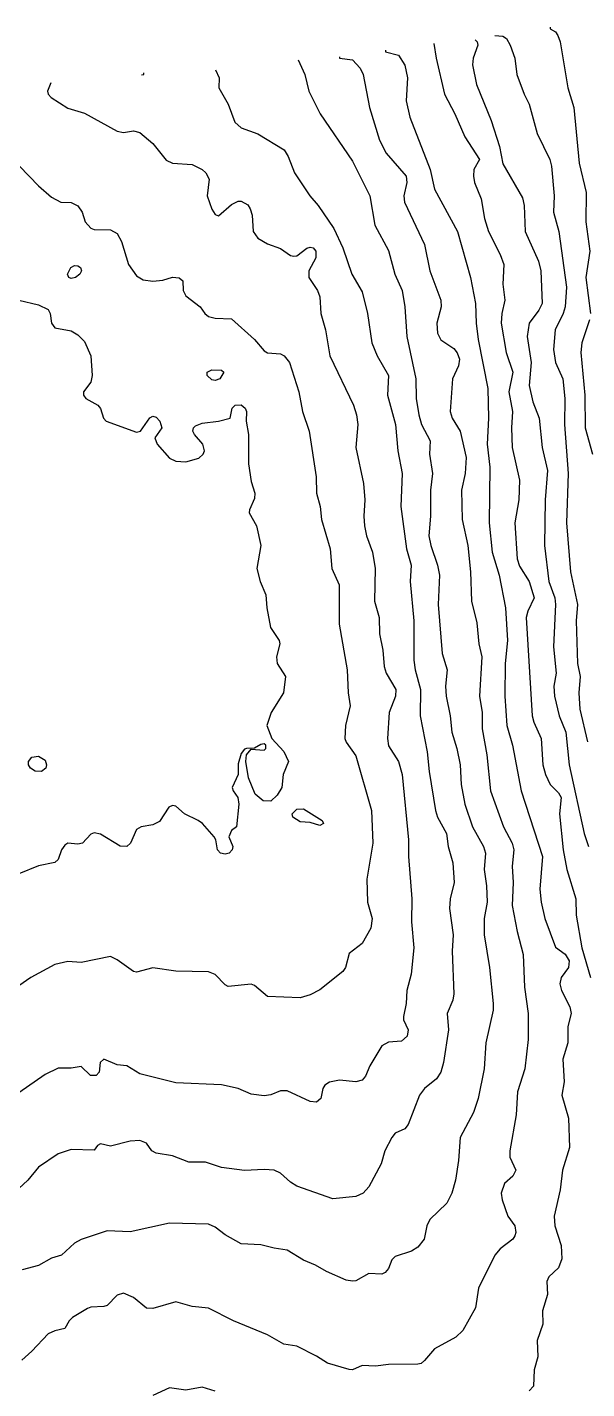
# Model space of a CAD drawing. Header units: inches. Extents: x 3311818 to 3313075, y 1372003 to 1372737.
# Drawn here: x 3312809.3 to 3312874.5, y 1372573.5 to 1372732.2 of the extents above; entities that cross this region are included whole.
import ezdxf

# ---------------------------------------------------------------- set-up
doc = ezdxf.new("R2010")
doc.units = ezdxf.units.IN
doc.header["$MEASUREMENT"] = 0

msp = doc.modelspace()

# ---------------------------------------------------------------- linework, layer by layer
for points, elevation in [([(3312870.22, 1372732.2), (3312870.22, 1372732.01), (3312870.82, 1372731.67), (3312871.12, 1372731.25), (3312871.38, 1372730.49), (3312872.27, 1372725.15), (3312872.97, 1372722.86), (3312873.58, 1372716.38), (3312874.41, 1372712.95), (3312874.39, 1372709.52), (3312874.83, 1372706.09), (3312874.39, 1372703.05), (3312874.91, 1372698.85)], 4481), ([(3312856.66, 1372730.3), (3312856.92, 1372728.58), (3312857.92, 1372724.39), (3312859.12, 1372722.1), (3312860.28, 1372719.43), (3312862, 1372716.77), (3312861.34, 1372715.62), (3312861.28, 1372714.86), (3312861.41, 1372714.1), (3312862.18, 1372712.19), (3312862.57, 1372709.91), (3312863.02, 1372708.38), (3312864.39, 1372705.71), (3312864.8, 1372704.57), (3312864.7, 1372702.28), (3312864.92, 1372700.38), (3312864.57, 1372698.85), (3312864.5, 1372697.71), (3312865.09, 1372694.28), (3312865.85, 1372691.99), (3312865.41, 1372689.71), (3312865.83, 1372687.42), (3312865.71, 1372685.51), (3312865.8, 1372683.23), (3312866.64, 1372679.41), (3312866.55, 1372677.13), (3312866.11, 1372674.46), (3312866.39, 1372670.27), (3312866.63, 1372669.41), (3312867.78, 1372667.6), (3312868.35, 1372665.69), (3312867.62, 1372664.17), (3312867.43, 1372663.41), (3312868.12, 1372651.97), (3312868.3, 1372651.21), (3312869.17, 1372649.3), (3312869.37, 1372646.26), (3312869.69, 1372645.11), (3312870.22, 1372643.97), (3312871.2, 1372642.99), (3312871.48, 1372642.44), (3312871.3, 1372640.54), (3312871.74, 1372636.35), (3312872.15, 1372634.06), (3312873.21, 1372630.63), (3312873.23, 1372628.72), (3312873.9, 1372624.91), (3312874.91, 1372621.48)], 4484), ([(3312861.48, 1372730.74), (3312861.72, 1372730.49), (3312861.79, 1372730.11), (3312861.23, 1372728.58), (3312861.16, 1372727.82), (3312861.64, 1372725.53), (3312863.35, 1372721.34), (3312864.33, 1372718.29), (3312864.72, 1372716.29), (3312867.01, 1372712.31), (3312867.18, 1372711.43), (3312867.29, 1372708.38), (3312868.87, 1372704.95), (3312869.11, 1372703.81), (3312869.27, 1372700), (3312868.91, 1372699.25), (3312867.77, 1372697.71), (3312867.52, 1372696.18), (3312868, 1372693.14), (3312867.77, 1372690.47), (3312868.18, 1372688.56), (3312868.92, 1372686.66), (3312869.29, 1372683.23), (3312869.92, 1372680.56), (3312869.64, 1372677.13), (3312869.55, 1372671.79), (3312870.08, 1372667.6), (3312870.75, 1372665.69), (3312870.85, 1372664.93), (3312870.59, 1372659.98), (3312870.92, 1372656.93), (3312870.64, 1372655.4), (3312870.74, 1372654.26), (3312871.26, 1372651.97), (3312872.04, 1372650.07), (3312872.44, 1372646.26), (3312874.19, 1372638.25), (3312874.7, 1372636.73)], 4483), ([(3312863.77, 1372731.24), (3312864.72, 1372731.15), (3312865.13, 1372730.87), (3312865.55, 1372730.11), (3312866.1, 1372728.58), (3312866.34, 1372726.68), (3312867.17, 1372724.39), (3312867.78, 1372723.25), (3312868.7, 1372719.82), (3312870.17, 1372716.77), (3312870.39, 1372716), (3312870.67, 1372712.57), (3312870.62, 1372710.67), (3312871.21, 1372708.38), (3312872.1, 1372701.9), (3312871.97, 1372699.61), (3312871.74, 1372698.85), (3312870.79, 1372696.95), (3312870.59, 1372694.66), (3312870.83, 1372693.14), (3312871.71, 1372691.23), (3312871.93, 1372688.94), (3312871.88, 1372685.89), (3312872.32, 1372680.18), (3312872.12, 1372674.46), (3312872.6, 1372668.74), (3312873.41, 1372664.93), (3312873.24, 1372663.03), (3312873.4, 1372658.07), (3312873.7, 1372656.55), (3312873.54, 1372654.64), (3312873.68, 1372652.74), (3312874.55, 1372648.92)], 4482), ([(3312845.66, 1372728.77), (3312845.67, 1372728.58), (3312847.19, 1372728.42), (3312848.09, 1372727.44), (3312848.41, 1372726.68), (3312849.15, 1372722.86), (3312850.32, 1372719.05), (3312851.1, 1372717.53), (3312853.45, 1372714.86), (3312853.53, 1372714.1), (3312853.18, 1372712.57), (3312853.25, 1372711.81), (3312855.57, 1372706.87), (3312856.2, 1372703.81), (3312857.49, 1372700.38), (3312857.53, 1372699.61), (3312857.03, 1372697.71), (3312857.09, 1372696.57), (3312857.48, 1372695.76), (3312859.01, 1372694.76), (3312859.39, 1372694.24), (3312859.65, 1372693.52), (3312859.53, 1372692.75), (3312858.83, 1372691.23), (3312858.56, 1372687.42), (3312858.78, 1372686.66), (3312859.74, 1372685.13), (3312860.43, 1372682.08), (3312860.31, 1372680.18), (3312859.89, 1372678.27), (3312859.95, 1372674.84), (3312860.62, 1372671.79), (3312860.95, 1372668.74), (3312861.05, 1372665.31), (3312861.67, 1372662.78), (3312861.9, 1372660.36), (3312862.26, 1372658.83), (3312861.98, 1372654.26), (3312862.29, 1372652.35), (3312862.31, 1372650.45), (3312862.84, 1372647.4), (3312863.25, 1372643.21), (3312864.78, 1372639.01), (3312865.79, 1372637.11), (3312866, 1372636.35), (3312865.78, 1372634.44), (3312865.92, 1372632.54), (3312865.8, 1372629.87), (3312866.37, 1372626.82), (3312867.07, 1372624.15), (3312867.24, 1372620.34), (3312867.67, 1372617.29), (3312867.65, 1372614.24), (3312867.28, 1372610.81), (3312866.4, 1372608.14), (3312866.25, 1372605.47), (3312865.5, 1372601.28), (3312865.53, 1372600.52), (3312866.21, 1372599), (3312865.87, 1372598.31), (3312864.88, 1372597.47), (3312864.51, 1372596.33), (3312864.63, 1372595.56), (3312865.3, 1372593.66), (3312866.11, 1372592.52), (3312866.2, 1372591.75), (3312866.09, 1372591.37), (3312865.86, 1372590.99), (3312864.4, 1372589.85), (3312863.76, 1372589.09), (3312861.86, 1372585.27), (3312861.51, 1372582.99), (3312860.05, 1372580.32), (3312859.21, 1372579.56), (3312856.72, 1372578.19), (3312855.57, 1372576.85), (3312855.19, 1372576.5), (3312854.81, 1372576.4), (3312851.38, 1372576.38), (3312849.86, 1372576.17), (3312848.33, 1372576.26), (3312847.19, 1372575.75), (3312846.81, 1372575.77), (3312844.26, 1372576.51), (3312843, 1372577.35), (3312840.71, 1372578.49), (3312839.19, 1372578.75), (3312837.28, 1372579.82), (3312833.33, 1372581.46), (3312830.42, 1372582.93), (3312828.51, 1372583.14), (3312826.61, 1372583.67), (3312823.94, 1372582.91), (3312823.18, 1372582.92), (3312821.65, 1372584.16), (3312820.51, 1372584.67), (3312819.75, 1372584.45), (3312818.6, 1372583.26), (3312818.22, 1372583.11), (3312816.7, 1372583.06), (3312816.32, 1372582.9), (3312814.56, 1372581.84), (3312814.16, 1372581.46), (3312813.65, 1372580.56), (3312812.51, 1372580.3), (3312811.74, 1372579.95), (3312809.84, 1372577.91), (3312808.64, 1372576.89)], 4486), ([(3312840.87, 1372728.39), (3312841.63, 1372726.68), (3312842.11, 1372724.77), (3312843.4, 1372722.1), (3312847.19, 1372716.61), (3312849.22, 1372712.57), (3312849.8, 1372709.14), (3312851.38, 1372706.17), (3312852.11, 1372703.43), (3312852.97, 1372701.52), (3312853.27, 1372699.61), (3312853.51, 1372696.18), (3312854.57, 1372691.23), (3312854.61, 1372688.94), (3312854.93, 1372687.04), (3312855.23, 1372685.89), (3312856.24, 1372683.99), (3312856.16, 1372682.46), (3312856.49, 1372680.18), (3312856.27, 1372678.27), (3312856.29, 1372675.22), (3312856.09, 1372672.94), (3312856.3, 1372671.79), (3312857.08, 1372669.51), (3312857.32, 1372668.36), (3312857.16, 1372664.93), (3312857.65, 1372659.21), (3312858.21, 1372657.31), (3312858.01, 1372655.4), (3312858.08, 1372654.26), (3312858.55, 1372651.97), (3312858.76, 1372650.07), (3312859.36, 1372648.16), (3312859.72, 1372646.26), (3312859.83, 1372643.97), (3312860.29, 1372641.68), (3312861.18, 1372639.01), (3312862.43, 1372636.73), (3312862.68, 1372635.97), (3312862.53, 1372634.06), (3312862.81, 1372632.15), (3312862.86, 1372630.25), (3312862.53, 1372628.34), (3312862.54, 1372626.44), (3312863.14, 1372622.63), (3312863.58, 1372618.43), (3312863.56, 1372617.67), (3312862.72, 1372613.86), (3312862.51, 1372610.81), (3312861.82, 1372607.38), (3312861.29, 1372605.74), (3312859.73, 1372602.81), (3312859.55, 1372600.14), (3312859.2, 1372597.85), (3312858.77, 1372596.33), (3312858.16, 1372595.18), (3312856.18, 1372593.28), (3312855.84, 1372592.52), (3312855.52, 1372590.99), (3312854.81, 1372590.05), (3312854.05, 1372589.59), (3312852.14, 1372588.96), (3312851.76, 1372588.55), (3312851.37, 1372587.56), (3312851, 1372587.08), (3312850.62, 1372586.91), (3312849.1, 1372586.98), (3312847.57, 1372586.13), (3312847.19, 1372586.06), (3312846.43, 1372586.21), (3312844.14, 1372587.19), (3312842.87, 1372587.94), (3312841.47, 1372588.54), (3312839.57, 1372589.71), (3312838.04, 1372589.91), (3312836.52, 1372590.32), (3312834.23, 1372590.43), (3312832.33, 1372591.46), (3312831.18, 1372592.36), (3312830.42, 1372592.74), (3312825.85, 1372592.83), (3312821.27, 1372591.81), (3312818.6, 1372591.94), (3312815.56, 1372590.92), (3312814.79, 1372590.52), (3312813.27, 1372589.1), (3312812.13, 1372588.77), (3312810.6, 1372587.92), (3312808.7, 1372587.4)], 4487), ([(3312851.02, 1372729.53), (3312851.02, 1372729.34), (3312852.53, 1372728.94), (3312853.29, 1372727.77), (3312853.58, 1372726.29), (3312853.45, 1372723.63), (3312853.86, 1372721.72), (3312856.23, 1372715.62), (3312856.72, 1372713.34), (3312859.4, 1372708.38), (3312860.95, 1372703.05), (3312861.53, 1372700), (3312861.58, 1372697.71), (3312861.81, 1372695.8), (3312862.96, 1372690.09), (3312863.03, 1372686.66), (3312862.86, 1372683.61), (3312863.17, 1372680.94), (3312863.11, 1372674.46), (3312863.46, 1372671.03), (3312864.26, 1372668.36), (3312865.01, 1372664.55), (3312865.25, 1372660.74), (3312864.98, 1372658.07), (3312864.94, 1372654.26), (3312865.18, 1372650.83), (3312865.83, 1372648.54), (3312866.82, 1372643.21), (3312869.33, 1372635.58), (3312869.03, 1372631.77), (3312869.18, 1372630.25), (3312869.61, 1372628.34), (3312870.82, 1372624.99), (3312871.96, 1372624.17), (3312872.42, 1372623.39), (3312872.37, 1372622.63), (3312871.5, 1372621.48), (3312871.34, 1372620.72), (3312871.55, 1372619.96), (3312872.52, 1372618.05), (3312872.67, 1372617.29), (3312872.26, 1372615.77), (3312872.27, 1372613.86), (3312871.69, 1372611.95), (3312871.84, 1372609.29), (3312871.58, 1372607.76), (3312872.34, 1372605.09), (3312872.46, 1372601.66), (3312871.67, 1372599), (3312871.39, 1372596.71), (3312870.68, 1372593.66), (3312870.77, 1372592.52), (3312871.48, 1372590.23), (3312871.56, 1372588.7), (3312871.2, 1372587.64), (3312870.06, 1372586.58), (3312869.84, 1372586.04), (3312869.92, 1372584.51), (3312869.32, 1372582.61), (3312869.37, 1372581.08), (3312868.7, 1372579.18), (3312868.77, 1372577.27), (3312868.37, 1372575.75), (3312868.27, 1372573.84), (3312867.77, 1372573.29)], 4485), ([(3312831.23, 1372727.25), (3312831.64, 1372726.29), (3312831.6, 1372725.15), (3312832.68, 1372723.25), (3312833.47, 1372721.12), (3312834.23, 1372720.47), (3312836.14, 1372719.79), (3312839.21, 1372717.91), (3312839.68, 1372717.15), (3312840.44, 1372715.24), (3312842.2, 1372712.57), (3312843.19, 1372711.43), (3312845.01, 1372708.76), (3312846.04, 1372706.48), (3312847.09, 1372703.43), (3312848.33, 1372701.35), (3312848.94, 1372698.85), (3312849.44, 1372695.42), (3312850.07, 1372693.9), (3312851.37, 1372691.61), (3312851.27, 1372689.32), (3312852.21, 1372685.89), (3312852.45, 1372682.84), (3312852.99, 1372680.18), (3312852.83, 1372676.37), (3312853.47, 1372671.41), (3312854.03, 1372669.51), (3312853.92, 1372667.6), (3312854.34, 1372663.03), (3312854.34, 1372658.45), (3312854.48, 1372657.31), (3312855.11, 1372655.02), (3312855.07, 1372651.97), (3312855.9, 1372647.78), (3312856.1, 1372645.49), (3312856.87, 1372640.92), (3312857.1, 1372640.16), (3312858.12, 1372638.25), (3312858.32, 1372636.73), (3312858.88, 1372634.82), (3312859.03, 1372632.54), (3312858.57, 1372630.63), (3312858.49, 1372629.49), (3312858.92, 1372626.44), (3312858.79, 1372624.53), (3312859.01, 1372619.58), (3312858.87, 1372618.81), (3312858.21, 1372617.29), (3312858.36, 1372615.38), (3312857.79, 1372611.57), (3312857.46, 1372610.43), (3312856.97, 1372609.67), (3312855.57, 1372608.55), (3312854.98, 1372607.76), (3312853.67, 1372604.32), (3312853.29, 1372603.85), (3312852.14, 1372603.33), (3312851.76, 1372602.81), (3312850.95, 1372601.28), (3312850.51, 1372599.76), (3312849.1, 1372597.09), (3312848.42, 1372596.33), (3312847.57, 1372595.93), (3312844.9, 1372595.69), (3312840.71, 1372597.15), (3312839.95, 1372597.6), (3312838.8, 1372598.66), (3312838.04, 1372599.02), (3312836.9, 1372599.1), (3312834.61, 1372598.96), (3312831.94, 1372599.34), (3312830.04, 1372599.93), (3312828.13, 1372599.95), (3312826.23, 1372600.7), (3312824.32, 1372601.01), (3312823.82, 1372601.28), (3312823.18, 1372602.15), (3312822.42, 1372602.49), (3312821.27, 1372602.38), (3312818.99, 1372601.8), (3312817.84, 1372602.1), (3312817.46, 1372601.89), (3312817.08, 1372601.35), (3312814.41, 1372601.44), (3312812.9, 1372600.9), (3312810.59, 1372599.38), (3312809.36, 1372597.85), (3312808.31, 1372596.87)], 4488), ([(3312822.61, 1372726.64), (3312822.86, 1372726.68), (3312822.86, 1372726.87)], 4488), ([(3312812.03, 1372725.72), (3312811.65, 1372724.77), (3312811.71, 1372724.39), (3312812.08, 1372724.01), (3312814.03, 1372722.78), (3312815.94, 1372722.18), (3312819.75, 1372720.08), (3312820.51, 1372719.94), (3312821.65, 1372720.11), (3312822.42, 1372719.94), (3312823.91, 1372718.67), (3312825.47, 1372716.7), (3312826.23, 1372716.36), (3312828.51, 1372716.19), (3312829.66, 1372715.62), (3312830.1, 1372715.24), (3312830.5, 1372714.48), (3312830.26, 1372712.57), (3312830.8, 1372711.02), (3312831.18, 1372710.37), (3312831.56, 1372710.24), (3312833.09, 1372711.56), (3312833.85, 1372711.93), (3312834.23, 1372711.95), (3312834.99, 1372711.5), (3312835.28, 1372711.05), (3312835.5, 1372710.29), (3312835.63, 1372708.38), (3312836.14, 1372707.61), (3312837.28, 1372706.98), (3312838.8, 1372706.41), (3312839.95, 1372705.62), (3312840.33, 1372705.51), (3312840.71, 1372705.57), (3312841.85, 1372706.46), (3312842.24, 1372706.58), (3312842.62, 1372706.49), (3312842.93, 1372706.09), (3312842.91, 1372705.33), (3312842.08, 1372703.81), (3312842.1, 1372703.05), (3312843.09, 1372701.52), (3312843.38, 1372700.79), (3312843.49, 1372698.85), (3312844.04, 1372696.95), (3312844.56, 1372693.9), (3312847.32, 1372688.18), (3312847.66, 1372687.04), (3312847.79, 1372685.89), (3312847.57, 1372683.23), (3312848.46, 1372679.03), (3312848.64, 1372677.13), (3312848.51, 1372675.22), (3312848.59, 1372674.08), (3312848.82, 1372672.94), (3312849.51, 1372671.03), (3312849.84, 1372669.12), (3312849.73, 1372665.31), (3312850.3, 1372663.41), (3312850.32, 1372661.5), (3312850.73, 1372659.6), (3312850.87, 1372657.69), (3312851.12, 1372656.93), (3312852.23, 1372655.02), (3312852.19, 1372654.26), (3312851.45, 1372652.35), (3312851.25, 1372649.3), (3312851.38, 1372648.47), (3312852.53, 1372646.64), (3312852.97, 1372645.11), (3312853.72, 1372637.49), (3312853.71, 1372635.58), (3312854.11, 1372630.63), (3312854.04, 1372627.96), (3312854.34, 1372624.91), (3312854.02, 1372621.86), (3312853.53, 1372619.96), (3312853.45, 1372618.43), (3312853.13, 1372616.91), (3312853.14, 1372616.53), (3312853.67, 1372615.38), (3312853.56, 1372614.62), (3312852.91, 1372614.06), (3312851.38, 1372613.93), (3312850.62, 1372613.52), (3312849.19, 1372611.19), (3312848.71, 1372609.97), (3312848.33, 1372609.49), (3312847.57, 1372609.32), (3312845.67, 1372609.52), (3312844.52, 1372609.25), (3312843.98, 1372608.9), (3312843.74, 1372608.52), (3312843.49, 1372607.38), (3312843, 1372606.92), (3312842.24, 1372607), (3312839.57, 1372608.24), (3312838.8, 1372608.27), (3312837.66, 1372607.78), (3312836.9, 1372607.66), (3312835.37, 1372607.88), (3312833.85, 1372608.55), (3312831.94, 1372608.96), (3312826.61, 1372609.18), (3312822.42, 1372610.24), (3312820.91, 1372611.19), (3312819.75, 1372611.28), (3312818.22, 1372611.94), (3312817.78, 1372611.57), (3312817.66, 1372610.43), (3312817.33, 1372610.05), (3312816.65, 1372610.05), (3312815.56, 1372611.1), (3312814.41, 1372610.89), (3312812.89, 1372610.9), (3312811.36, 1372610.18), (3312808.31, 1372608.04)], 4489), ([(3312808.38, 1372716), (3312810.6, 1372713.73), (3312812.13, 1372712.39), (3312813.19, 1372711.81), (3312814.41, 1372711.76), (3312815.17, 1372711.38), (3312815.68, 1372710.67), (3312816.02, 1372709.52), (3312816.7, 1372708.77), (3312817.08, 1372708.64), (3312818.99, 1372708.6), (3312819.75, 1372708.17), (3312820.26, 1372707.24), (3312821.08, 1372704.57), (3312822.03, 1372703.22), (3312822.8, 1372702.77), (3312823.94, 1372702.6), (3312825.08, 1372702.71), (3312826.23, 1372703.07), (3312826.99, 1372703.01), (3312827.43, 1372702.66), (3312827.44, 1372701.52), (3312827.75, 1372700.91), (3312829.44, 1372699.61), (3312829.97, 1372698.85), (3312830.42, 1372698.49), (3312831.18, 1372698.31), (3312833.09, 1372698.24), (3312835.76, 1372695.82), (3312836.9, 1372694.5), (3312837.28, 1372694.25), (3312838.8, 1372694.13), (3312839.23, 1372693.9), (3312839.84, 1372693.14), (3312840.94, 1372689.71), (3312841.35, 1372687.42), (3312842.14, 1372685.13), (3312842.97, 1372679.8), (3312842.99, 1372677.89), (3312843.42, 1372676.37), (3312843.58, 1372674.84), (3312844.59, 1372671.41), (3312844.76, 1372669.12), (3312845.62, 1372667.22), (3312845.62, 1372662.64), (3312846.56, 1372657.31), (3312846.69, 1372654.64), (3312846.92, 1372653.12), (3312846.37, 1372650.83), (3312846.29, 1372649.3), (3312846.43, 1372648.89), (3312847.57, 1372647.29), (3312849.41, 1372640.92), (3312849.55, 1372637.11), (3312848.85, 1372632.92), (3312848.92, 1372630.25), (3312849.47, 1372628.34), (3312849.34, 1372627.2), (3312848.33, 1372625.43), (3312846.81, 1372624.25), (3312846.36, 1372622.63), (3312846.05, 1372622.15), (3312843.38, 1372620.02), (3312842.24, 1372619.45), (3312841.09, 1372619.1), (3312837.28, 1372619.24), (3312835.76, 1372620.55), (3312835.37, 1372620.7), (3312832.71, 1372620.42), (3312832.33, 1372620.62), (3312831.18, 1372621.8), (3312830.42, 1372622.11), (3312826.61, 1372622.22), (3312823.94, 1372622.61), (3312822.03, 1372622.08), (3312821.65, 1372622.17), (3312819.75, 1372623.53), (3312818.99, 1372623.91), (3312815.56, 1372623.22), (3312814.03, 1372623.33), (3312812.51, 1372622.99), (3312809.71, 1372621.48), (3312808.31, 1372620.51)], 4490), ([(3312814.92, 1372703.05), (3312814.41, 1372702.91), (3312814.13, 1372703.05), (3312813.97, 1372703.43), (3312814.35, 1372704.19), (3312814.79, 1372704.42), (3312815.17, 1372704.41), (3312815.5, 1372704.19), (3312815.6, 1372703.81), (3312815.42, 1372703.43), (3312814.92, 1372703.05)], 4491), ([(3312808.3, 1372700.38), (3312810.6, 1372699.84), (3312811.74, 1372699.31), (3312811.97, 1372698.85), (3312812.1, 1372697.71), (3312812.51, 1372697.19), (3312814.41, 1372696.83), (3312815.17, 1372696.35), (3312815.94, 1372695.58), (3312816.7, 1372693.92), (3312816.85, 1372691.61), (3312816.68, 1372690.85), (3312815.84, 1372689.71), (3312815.85, 1372689.32), (3312816.13, 1372688.94), (3312817.52, 1372688.18), (3312817.84, 1372687.78), (3312818.16, 1372686.66), (3312818.48, 1372686.28), (3312822.03, 1372685.03), (3312822.5, 1372685.13), (3312823.56, 1372686.7), (3312823.94, 1372686.89), (3312824.32, 1372686.77), (3312824.75, 1372686.28), (3312824.95, 1372685.51), (3312824.16, 1372684.37), (3312824.43, 1372683.61), (3312825.85, 1372681.99), (3312826.61, 1372681.63), (3312827.75, 1372681.55), (3312829.28, 1372681.99), (3312829.8, 1372682.46), (3312829.95, 1372682.84), (3312829.75, 1372683.61), (3312828.76, 1372684.75), (3312828.6, 1372685.13), (3312828.67, 1372685.51), (3312828.9, 1372685.76), (3312829.66, 1372686.06), (3312831.58, 1372686.28), (3312832.94, 1372686.66), (3312833.16, 1372687.8), (3312833.5, 1372688.18), (3312834.23, 1372688.19), (3312834.68, 1372687.8), (3312834.84, 1372687.42), (3312834.8, 1372686.28), (3312835.08, 1372684.75), (3312835.08, 1372681.32), (3312835.37, 1372679.25), (3312835.81, 1372677.89), (3312835.76, 1372677.29), (3312835.17, 1372675.98), (3312835.16, 1372675.6), (3312835.98, 1372674.08), (3312836.52, 1372671.79), (3312836.03, 1372669.12), (3312836.44, 1372667.6), (3312837.1, 1372666.07), (3312837.19, 1372664.55), (3312837.65, 1372662.26), (3312838.64, 1372660.74), (3312838.7, 1372660.36), (3312838.34, 1372658.83), (3312838.41, 1372658.07), (3312839.39, 1372656.55), (3312839.14, 1372654.64), (3312837.71, 1372652.35), (3312837.21, 1372650.83), (3312837.78, 1372649.3), (3312839.19, 1372647.79), (3312839.72, 1372646.64), (3312839.1, 1372645.11), (3312838.94, 1372643.59), (3312838.42, 1372642.72), (3312837.66, 1372642.02), (3312836.79, 1372642.06), (3312835.84, 1372642.83), (3312835.07, 1372644.73), (3312834.77, 1372646.64), (3312834.85, 1372647.4), (3312835.37, 1372648.09), (3312836.9, 1372647.97), (3312837.07, 1372648.16), (3312837.1, 1372648.54), (3312836.9, 1372648.69), (3312836.52, 1372648.63), (3312835.76, 1372648.18), (3312834.84, 1372648.16), (3312834.61, 1372648.08), (3312834.23, 1372647.56), (3312833.85, 1372646.35), (3312833.85, 1372645.11), (3312833.18, 1372643.59), (3312833.27, 1372643.21), (3312833.81, 1372642.44), (3312833.94, 1372641.68), (3312833.66, 1372639.01), (3312833.09, 1372638.6), (3312832.77, 1372637.87), (3312833.23, 1372636.73), (3312833.15, 1372636.35), (3312832.81, 1372635.97), (3312832.33, 1372635.84), (3312831.82, 1372635.97), (3312831.46, 1372636.35), (3312831.26, 1372637.49), (3312831.06, 1372637.87), (3312829.71, 1372639.4), (3312829.22, 1372639.78), (3312827.62, 1372640.54), (3312826.61, 1372641.42), (3312826.23, 1372641.5), (3312825.8, 1372641.3), (3312824.7, 1372639.66), (3312823.94, 1372639.27), (3312822.56, 1372639.01), (3312822.03, 1372638.71), (3312821.33, 1372637.11), (3312820.89, 1372636.74), (3312820.13, 1372636.78), (3312817.84, 1372638.16), (3312817.08, 1372638.33), (3312816.7, 1372638.16), (3312815.72, 1372637.11), (3312815.17, 1372637), (3312814.03, 1372637.11), (3312813.65, 1372636.9), (3312813.27, 1372636.35), (3312812.89, 1372635.2), (3312812.51, 1372634.87), (3312810.6, 1372634.48), (3312808.31, 1372633.53)], 4491), ([(3312874.8, 1372698.09), (3312873.91, 1372695.42), (3312873.78, 1372694.28), (3312874.25, 1372689.32), (3312874.28, 1372685.51), (3312875.15, 1372682.46)], 4481), ([(3312831.72, 1372691.23), (3312831.18, 1372691.05), (3312830.8, 1372691.12), (3312830.26, 1372691.61), (3312830.27, 1372691.99), (3312830.8, 1372692.26), (3312831.94, 1372692.22), (3312832.21, 1372691.99), (3312831.72, 1372691.23)], 4491), ([(3312810.95, 1372645.49), (3312810.22, 1372645.51), (3312809.65, 1372645.87), (3312809.44, 1372646.26), (3312809.44, 1372646.64), (3312809.84, 1372647.14), (3312810.6, 1372647.27), (3312811.36, 1372646.79), (3312811.55, 1372646.26), (3312811.46, 1372645.87), (3312810.95, 1372645.49)], 4492), ([(3312843.79, 1372639.4), (3312843.38, 1372639.18), (3312842.24, 1372639.53), (3312841.09, 1372639.61), (3312840.23, 1372640.16), (3312840.15, 1372640.54), (3312840.71, 1372641.09), (3312841.47, 1372641.14), (3312843.66, 1372639.78), (3312843.79, 1372639.4)], 4491), ([(3312831.18, 1372573.26), (3312829.66, 1372573.71), (3312827.75, 1372573.39), (3312825.85, 1372573.64), (3312823.94, 1372572.75)], 4485)]:
    msp.add_lwpolyline(points, dxfattribs=dict(elevation=elevation))

doc.saveas('drawing.dxf')
